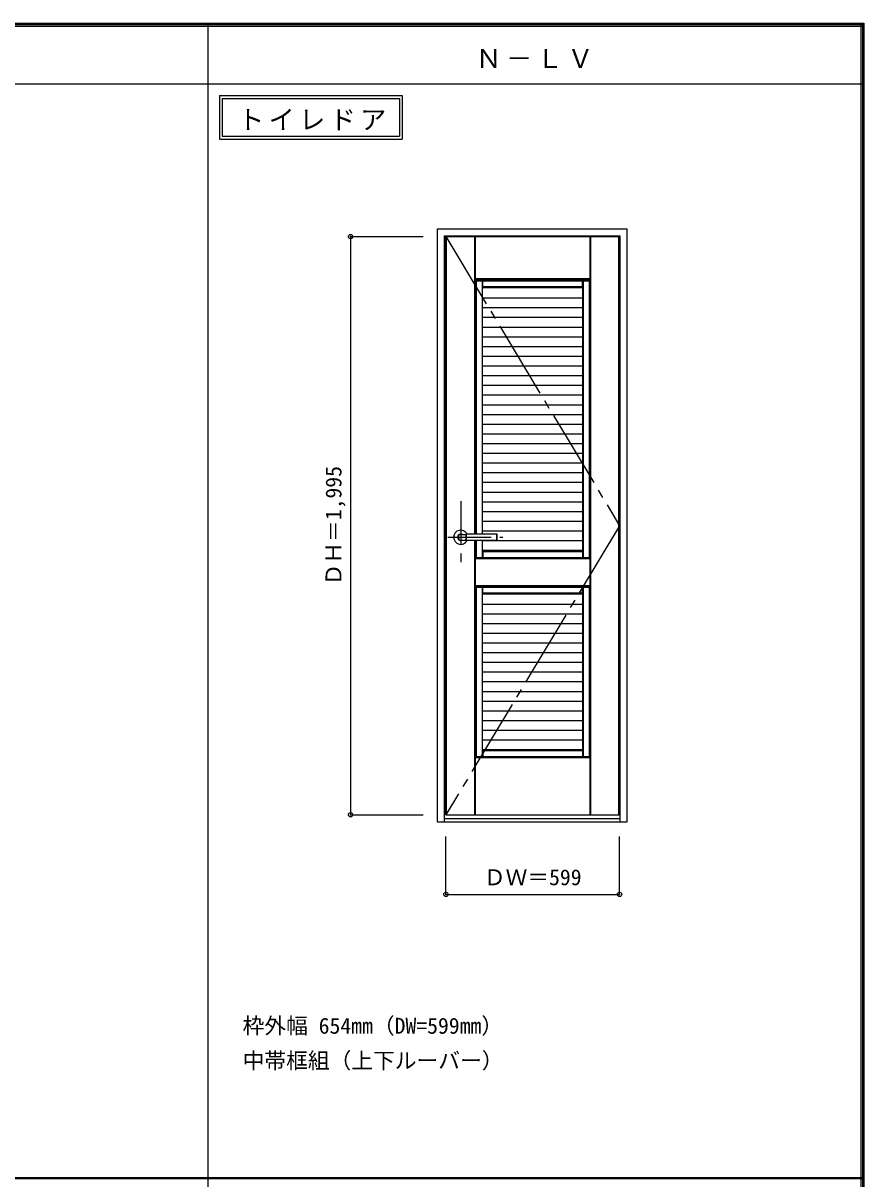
# Model space of a CAD drawing. Units: millimetres, scale not verified. Extents: x -6000 to 5700, y -4307 to 4175.
# Drawn here: x 2799 to 5700, y 186 to 4175 of the extents above; entities that cross this region are included whole.
import ezdxf
from ezdxf.enums import TextEntityAlignment as Align

# ---------------------------------------------------------------- set-up
doc = ezdxf.new("R2010")
doc.units = ezdxf.units.MM
doc.header["$LTSCALE"] = 30
doc.header["$PDMODE"] = 32
doc.header["$PDSIZE"] = 15
doc.linetypes.add('CHAIN1', pattern=[8, 5, -1, 1, -1])
doc.linetypes.add('CHAIN2', pattern=[12, 9, -1, 1, -1])
for name, color, linetype in [('0-1_通り芯', 4, 'CHAIN1'), ('0-2_扉', 3, 'Continuous'), ('0-3_仕上げ', 7, 'Continuous'), ('0-4_枠', 3, 'Continuous'), ('0-5_レバー', 3, 'Continuous'), ('0-7', 7, 'CHAIN2'), ('0-A_文字', 7, 'Continuous'), ('0-B_寸法', 7, 'Continuous'), ('F-1_枠', 6, 'Continuous')]:
    doc.layers.add(name, color=color, linetype=linetype)
doc.styles.add('ＭＳ ゴシック', font='')
doc.styles.get('ＭＳ ゴシック').set_extended_font_data('MS Gothic')

msp = doc.modelspace()

# ---------------------------------------------------------------- linework, layer by layer
at = {"layer": '0-1_通り芯'}
for p, q in [((4309, 2524.5), (4309, 2314.5)), ((4264, 2400.5), (4454, 2400.5))]:
    msp.add_line(p, q, dxfattribs=at)
at = {"layer": '0-2_扉'}
for p, q in [((4258, 3438), (4857, 3438)), ((4258, 1443), (4258, 3438)), ((4857, 1443), (4857, 3438)), ((4258, 1443), (4857, 1443))]:
    msp.add_line(p, q, dxfattribs=at)
at = {"layer": '0-3_仕上げ'}
for p, q in [((4260, 1443), (4260, 3438)), ((4357.5, 2412), (4357.5, 3438)), ((4358.5, 3291), (4358.5, 3438)), ((4359.5, 3292), (4359.5, 3438)), ((4755.5, 3292), (4755.5, 3438)), ((4756.5, 3291), (4756.5, 3438)), ((4757.5, 1443), (4757.5, 3438)), ((4855, 1443), (4855, 3438)), ((4359.5, 3292), (4358.5, 3291)), ((4361.5, 3288), (4358.5, 3291)), ((4755.5, 3292), (4359.5, 3292)), ((4362.5, 3286), (4752.5, 3286)), ((4362.5, 3286), (4362.5, 2412)), ((4383.5, 3286), (4383.5, 2412)), ((4731.5, 3286), (4731.5, 2330)), ((4752.5, 3286), (4752.5, 2330)), ((4756.5, 3291), (4753.5, 3288)), ((4755.5, 3292), (4756.5, 3291)), ((4384.5, 3263.04), (4730.5, 3263.04)), ((4730.5, 3261.54), (4384.5, 3261.54)), ((4729.5, 3265), (4385.5, 3265)), ((4730.5, 3225.47), (4384.5, 3225.47)), ((4730.5, 3191.97), (4384.5, 3191.97)), ((4730.5, 3158.47), (4384.5, 3158.47)), ((4730.5, 3124.97), (4384.5, 3124.97)), ((4730.5, 3091.47), (4384.5, 3091.47)), ((4730.5, 3057.97), (4384.5, 3057.97)), ((4730.5, 3024.47), (4384.5, 3024.47)), ((4730.5, 2990.97), (4384.5, 2990.97)), ((4730.5, 2957.47), (4384.5, 2957.47)), ((4730.5, 2923.97), (4384.5, 2923.97)), ((4730.5, 2890.47), (4384.5, 2890.47)), ((4730.5, 2856.97), (4384.5, 2856.97)), ((4730.5, 2823.47), (4384.5, 2823.47)), ((4730.5, 2789.97), (4384.5, 2789.97)), ((4730.5, 2756.47), (4384.5, 2756.47)), ((4730.5, 2722.97), (4384.5, 2722.97)), ((4730.5, 2689.47), (4384.5, 2689.47)), ((4730.5, 2655.97), (4384.5, 2655.97)), ((4730.5, 2622.47), (4384.5, 2622.47)), ((4730.5, 2588.97), (4384.5, 2588.97)), ((4730.5, 2555.47), (4384.5, 2555.47)), ((4730.5, 2521.97), (4384.5, 2521.97)), ((4730.5, 2488.47), (4384.5, 2488.47)), ((4730.5, 2454.97), (4384.5, 2454.97)), ((4730.5, 2421.47), (4384.5, 2421.47)), ((4357.5, 1443), (4357.5, 2389)), ((4362.5, 2389), (4362.5, 2330)), ((4383.5, 2389), (4383.5, 2330)), ((4730.5, 2387.97), (4384.5, 2387.97)), ((4730.5, 2354.47), (4384.5, 2354.47)), ((4358.5, 2233), (4358.5, 2327)), ((4359.5, 2234), (4359.5, 2326)), ((4755.5, 2326), (4359.5, 2326)), ((4384.5, 2352), (4385.5, 2351)), ((4385.5, 2351), (4385.5, 2330)), ((4730.5, 2352), (4729.5, 2351)), ((4753.5, 2330), (4756.5, 2327)), ((4755.5, 2326), (4756.5, 2327)), ((4755.5, 2234), (4755.5, 2326)), ((4756.5, 2233), (4756.5, 2327)), ((4358.5, 2233), (4359.5, 2234)), ((4359.5, 2234), (4755.5, 2234)), ((4756.5, 2233), (4755.5, 2234)), ((4361.5, 2230), (4358.5, 2233)), ((4362.5, 2228), (4362.5, 1643)), ((4362.5, 2228), (4752.5, 2228)), ((4383.5, 2228), (4383.5, 1643)), ((4384.5, 2205.04), (4730.5, 2205.04)), ((4729.5, 2207), (4385.5, 2207)), ((4729.5, 2207), (4729.5, 2228)), ((4730.5, 2206), (4729.5, 2207)), ((4731.5, 2228), (4731.5, 1643)), ((4752.5, 2228), (4752.5, 1643)), ((4756.5, 2233), (4753.5, 2230)), ((4730.5, 2168.97), (4384.5, 2168.97)), ((4730.5, 2135.47), (4384.5, 2135.47)), ((4730.5, 2101.97), (4384.5, 2101.97)), ((4730.5, 2068.47), (4384.5, 2068.47)), ((4730.5, 2034.97), (4384.5, 2034.97)), ((4730.5, 2001.47), (4384.5, 2001.47)), ((4730.5, 1967.97), (4384.5, 1967.97)), ((4730.5, 1934.47), (4384.5, 1934.47)), ((4730.5, 1900.97), (4384.5, 1900.97)), ((4730.5, 1867.47), (4384.5, 1867.47)), ((4730.5, 1833.97), (4384.5, 1833.97)), ((4730.5, 1800.47), (4384.5, 1800.47)), ((4730.5, 1766.97), (4384.5, 1766.97)), ((4730.5, 1733.47), (4384.5, 1733.47)), ((4730.5, 1699.97), (4384.5, 1699.97)), ((4358.5, 1640), (4361.5, 1643)), ((4359.5, 1639), (4358.5, 1640)), ((4358.5, 1443), (4358.5, 1640)), ((4755.5, 1639), (4359.5, 1639)), ((4359.5, 1443), (4359.5, 1639)), ((4730.5, 1666.47), (4384.5, 1666.47)), ((4384.5, 1665), (4385.5, 1664)), ((4385.5, 1664), (4385.5, 1643)), ((4385.5, 1664), (4729.5, 1664)), ((4753.5, 1643), (4756.5, 1640)), ((4755.5, 1639), (4756.5, 1640)), ((4755.5, 1443), (4755.5, 1639)), ((4756.5, 1443), (4756.5, 1640))]:
    msp.add_line(p, q, dxfattribs=at)
at = {"layer": '0-3_仕上げ', "color": 3}
for p, q in [((4753.5, 3288), (4361.5, 3288)), ((4361.5, 2412), (4361.5, 3288)), ((4384.5, 2412), (4384.5, 3288)), ((4730.5, 2330), (4730.5, 3288)), ((4753.5, 2330), (4753.5, 3288)), ((4384.5, 3264), (4730.5, 3264)), ((4361.5, 2330), (4361.5, 2389)), ((4384.5, 2330), (4384.5, 2389)), ((4753.5, 2330), (4361.5, 2330)), ((4384.5, 2352), (4730.5, 2352)), ((4361.5, 2230), (4361.5, 1643)), ((4384.5, 1643), (4384.5, 2230)), ((4384.5, 2206), (4730.5, 2206)), ((4730.5, 1643), (4730.5, 2230)), ((4753.5, 1643), (4361.5, 1643)), ((4384.5, 1665), (4730.5, 1665))]:
    msp.add_line(p, q, dxfattribs=at)
at = {"layer": '0-3_仕上げ'}
for points in [[(4384.5, 3264), (4385.5, 3265), (4385.5, 3286)], [(4730.5, 3264), (4729.5, 3265), (4729.5, 3286)], [(4359.5, 2326), (4358.5, 2327), (4361.5, 2330)], [(4385.5, 2351), (4729.5, 2351), (4729.5, 2330)], [(4384.5, 2206), (4385.5, 2207), (4385.5, 2228)], [(4730.5, 1665), (4729.5, 1664), (4729.5, 1643)]]:
    msp.add_lwpolyline(points, dxfattribs=at)
at = {"layer": '0-3_仕上げ', "color": 3}
msp.add_lwpolyline([(4361.5, 2230), (4753.5, 2230), (4753.5, 1643)], dxfattribs=at)
at = {"layer": '0-4_枠'}
for p, q in [((4229, 3465), (4883, 3465)), ((4229, 1418), (4229, 3465)), ((4253, 3441), (4859, 3441)), ((4253, 1418), (4253, 3441)), ((4859, 1418), (4859, 3441)), ((4883, 1418), (4883, 3465)), ((4229, 1418), (4883, 1418)), ((4253, 1430), (4859, 1430))]:
    msp.add_line(p, q, dxfattribs=at)
at = {"layer": '0-5_レバー'}
for p, q in [((4309, 2410), (4328, 2410)), ((4328, 2411), (4329, 2412)), ((4328, 2390), (4328, 2411)), ((4329, 2412), (4433, 2412)), ((4434, 2411), (4433, 2412)), ((4434, 2390), (4434, 2411)), ((4309, 2391), (4328, 2391)), ((4328, 2390), (4329, 2389)), ((4433, 2389), (4329, 2389)), ((4434, 2390), (4433, 2389))]:
    msp.add_line(p, q, dxfattribs=at)
at = {"layer": '0-5_レバー', "color": 4}
for p, q in [((4329, 2389), (4329, 2412)), ((4433, 2412), (4433, 2389))]:
    msp.add_line(p, q, dxfattribs=at)
for radius, start, end in [(24.55, 27.93255, 332.06745), (11, 59.72736, 300.27264)]:
    msp.add_arc((4309, 2400.5), radius, start, end, dxfattribs=at)
at = {"layer": '0-5_レバー'}
msp.add_arc((4309, 2400.5), 9.5, 90, 270, dxfattribs=at)
at = {"layer": '0-7'}
for p, q in [((4258, 3438), (4857, 2440.5)), ((4857, 2440.5), (4258, 1443))]:
    msp.add_line(p, q, dxfattribs=at)
at = {"layer": '0-A_文字'}
for p, q in [((3476.4, 3925), (3476.4, 3775)), ((3486.4, 3915), (3486.4, 3785)), ((3486.4, 3915), (4097.43, 3915)), ((4097.43, 3915), (4097.43, 3785)), ((3476.4, 3775), (4107.43, 3775)), ((3486.4, 3785), (4097.43, 3785))]:
    msp.add_line(p, q, dxfattribs=at)
msp.add_lwpolyline([(3476.4, 3925), (4107.43, 3925), (4107.43, 3775)], dxfattribs=at)
at = {"layer": '0-B_寸法', "color": 4}
for p, q in [((3929, 3438), (4179, 3438)), ((3929, 3438), (3929, 1443)), ((3929, 1443), (4179, 1443)), ((4258, 1168), (4258, 1368)), ((4857, 1168), (4857, 1368)), ((4258, 1168), (4857, 1168))]:
    msp.add_line(p, q, dxfattribs=at)
at = {"layer": '0-B_寸法'}
for p in [(3929, 3438), (3929, 1443), (4258, 1168), (4857, 1168)]:
    msp.add_point(p, dxfattribs=at)
at = {"layer": 'F-1_枠'}
for p, q in [((-6000, 4175), (5700, 4175)), ((-6000, 4170), (5700, 4170)), ((-6000, 4165), (5700, 4165)), ((3436.4, 4175), (3436.4, -3790)), ((5690, 4175), (5690, -4205)), ((5695, 4175), (5695, -4205)), ((5700, 4175), (5700, -4205)), ((-6000, 3965), (5700, 3965)), ((-6000, 190.5), (5700, 190.5)), ((-6000, 187.5), (5700, 187.5))]:
    msp.add_line(p, q, dxfattribs=at)

# ---------------------------------------------------------------- texts
at = {"layer": '0-A_文字', "style": 'ＭＳ ゴシック'}
for s, p in [('枠外幅 654mm（DW=599mm）', (3556.4, 670.5)), ('中帯框組（上下ルーバー）', (3556.4, 550.5))]:
    msp.add_text(s, height=54.99, dxfattribs=at).set_placement(p, align=Align.BOTTOM_LEFT)
at = {"layer": '0-A_文字', "char_height": 65.98, "attachment_point": 7, "style": 'ＭＳ ゴシック'}
for s, insert in [('\\T1.17;Ｎ－ＬＶ', (4360.7, 4020)), ('\\T1.17;トイレドア', (3541.06, 3805))]:
    msp.add_mtext(s, dxfattribs=dict(at, insert=insert))
at = {"layer": '0-B_寸法', "style": 'ＭＳ ゴシック'}
msp.add_text('ＤＨ＝1,995', height=54.99, rotation=90, dxfattribs=at).set_placement((3914, 2234.25), align=Align.BOTTOM_LEFT)
msp.add_text('ＤＷ＝599', height=54.99, dxfattribs=at).set_placement((4388.75, 1183), align=Align.BOTTOM_LEFT)

doc.saveas('drawing.dxf')
